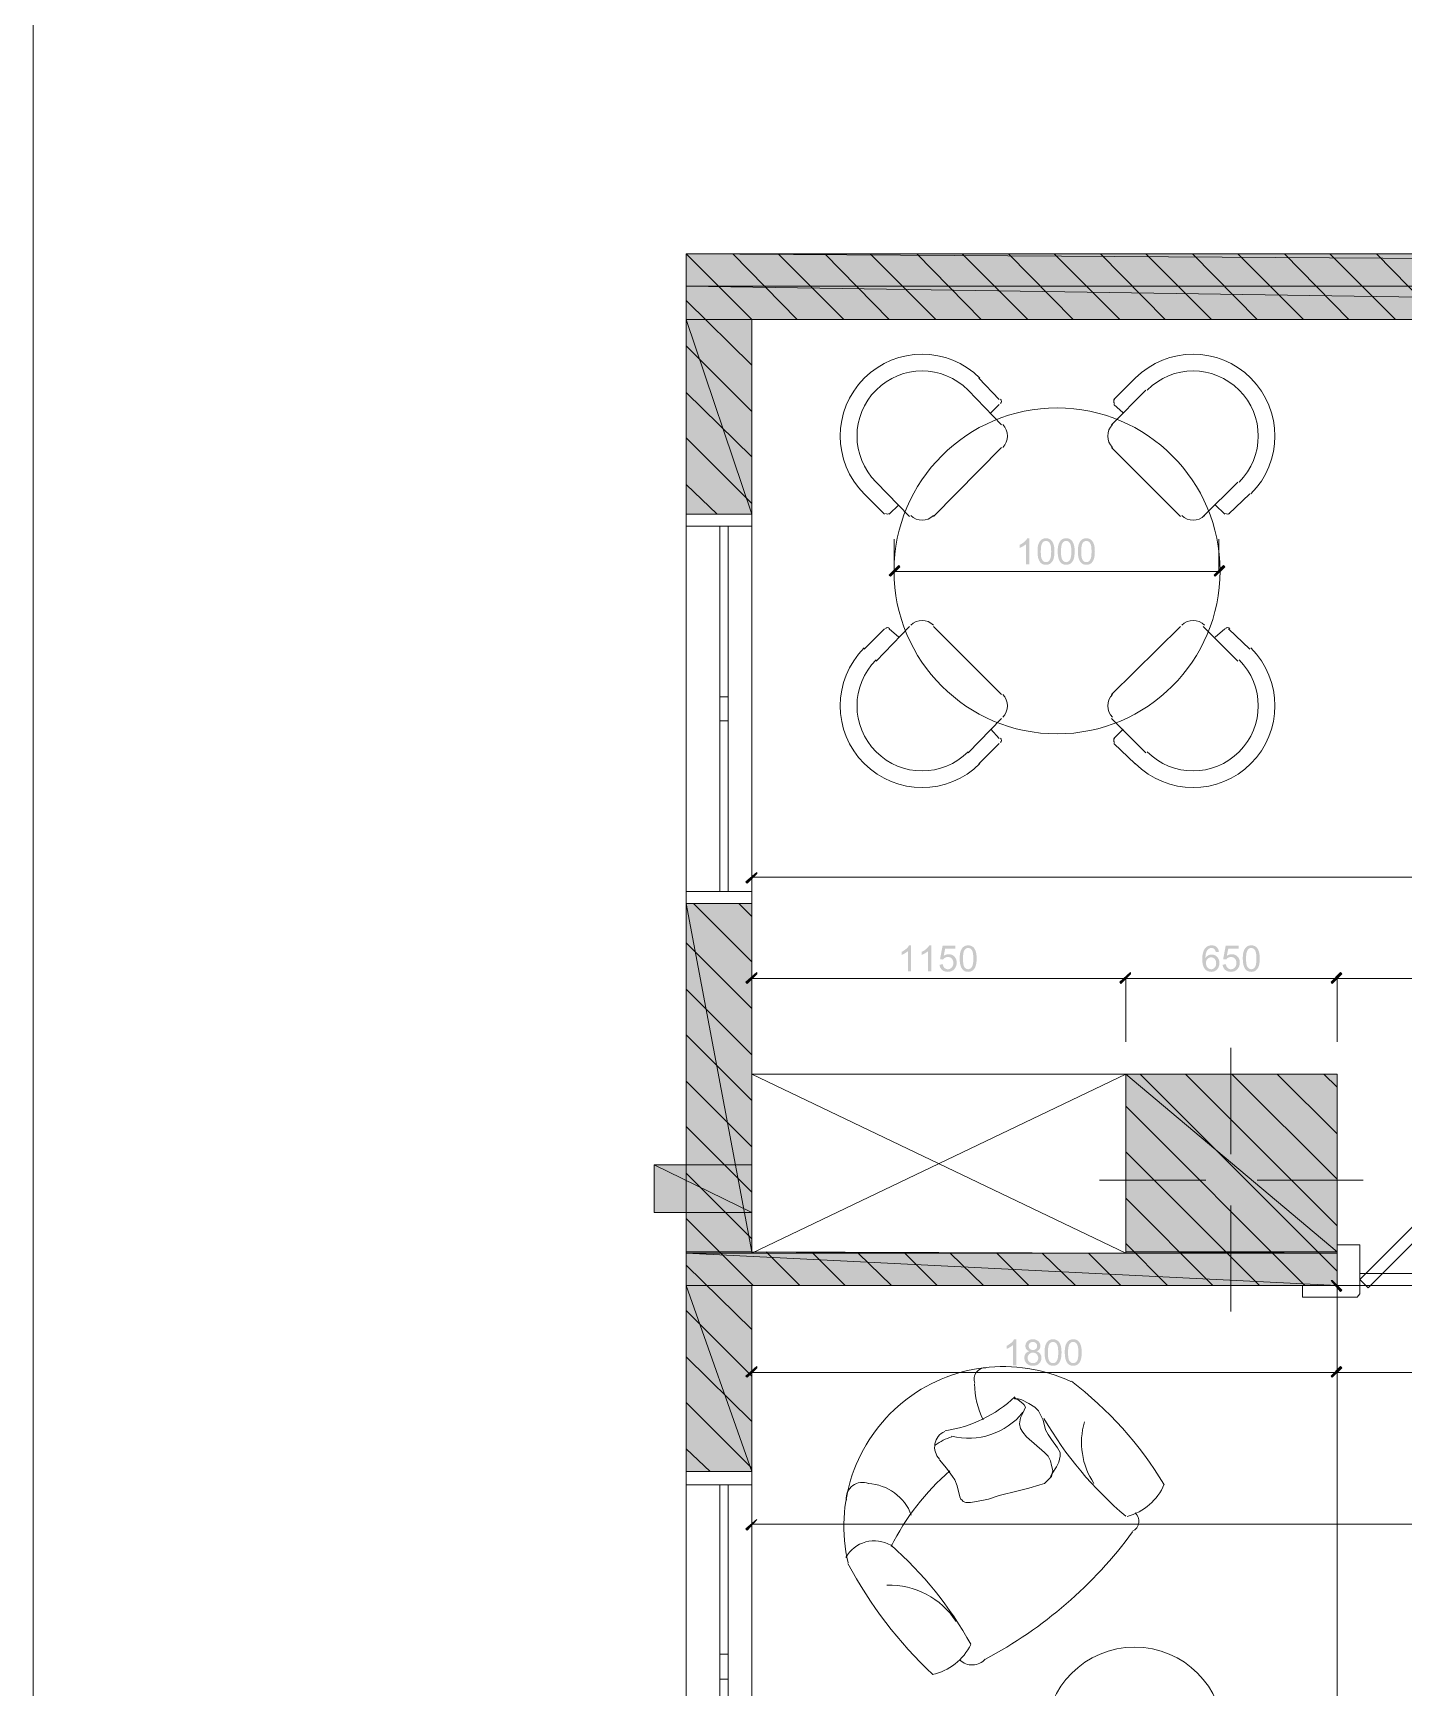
# Model space of a CAD drawing. Header units: inches. Extents: x 23 to 314, y 14 to 225.
# Drawn here: x 23.2 to 81.7, y 112.3 to 182.9 of the extents above; entities that cross this region are included whole.
import ezdxf

# ---------------------------------------------------------------- set-up
doc = ezdxf.new("R2010")
doc.units = ezdxf.units.IN
for name, color, linetype in [('BUYSER', 7, 'Continuous'), ('DIM', 7, 'Continuous'), ('KAHUYQNER', 7, 'Continuous'), ('PDF_0', 7, 'Continuous'), ('walls', 7, 'Continuous'), ('windows', 7, 'Continuous')]:
    doc.layers.add(name, color=color, linetype=linetype)

msp = doc.modelspace()

# ---------------------------------------------------------------- hatches: boundary and pattern name
at = {"layer": 'BUYSER', "true_color": 0x939598, "transparency": 33554687}
for points in [[(273.026, 172.103), (51.11, 172.103), (51.11, 173.479), (273.026, 173.479)], [(146.166, 170.676), (51.11, 170.676), (51.11, 172.103), (146.166, 172.103)], [(53.913, 162.368), (51.11, 162.368), (51.11, 170.676), (53.913, 170.676)], [(53.913, 130.87), (51.11, 130.87), (51.11, 145.753), (53.913, 145.753)], [(78.888, 130.87), (69.866, 130.87), (69.866, 138.464), (78.888, 138.464)], [(69.866, 130.819), (51.11, 130.819), (51.11, 130.87), (53.913, 130.87)], [(78.888, 129.443), (51.11, 129.443), (51.11, 130.819), (78.888, 130.819)], [(78.888, 130.819), (69.866, 130.819), (69.866, 130.87), (78.888, 130.87)], [(53.913, 121.492), (51.11, 121.492), (51.11, 129.443), (53.913, 129.443)]]:
    msp.add_hatch(color=252, dxfattribs=at).paths.add_polyline_path(points, flags=0)
at = {"layer": 'DIM', "true_color": 0x6ec1dd, "transparency": 33554687}
h = msp.add_hatch(color=133, dxfattribs=at)
edge = h.paths.add_edge_path(flags=0)
edge.add_spline(control_points=[(65.755, 160.228), (65.755, 160.228), (65.618, 160.228), (65.618, 160.228), (65.618, 160.228), (65.618, 161.096), (65.618, 161.096), (65.587, 161.065), (65.544, 161.034), (65.49, 161.003), (65.436, 160.971), (65.388, 160.948), (65.346, 160.931), (65.346, 160.931), (65.346, 161.063), (65.346, 161.063), (65.422, 161.099), (65.489, 161.142), (65.545, 161.193), (65.602, 161.244), (65.643, 161.293), (65.667, 161.342), (65.667, 161.342), (65.755, 161.342), (65.755, 161.342), (65.755, 161.342), (65.755, 160.228), (65.755, 160.228)], knot_values=[0, 0, 0, 0, 1, 1, 1, 2, 2, 2, 3, 3, 3, 4, 4, 4, 5, 5, 5, 6, 6, 6, 7, 7, 7, 8, 8, 8, 9, 9, 9, 9], degree=3, periodic=1)
h = msp.add_hatch(color=133, dxfattribs=at)
edge = h.paths.add_edge_path(flags=0)
edge.add_spline(control_points=[(66.103, 160.775), (66.103, 160.84), (66.107, 160.899), (66.113, 160.952), (66.12, 161.005), (66.13, 161.051), (66.143, 161.091), (66.171, 161.171), (66.211, 161.232), (66.264, 161.276), (66.317, 161.32), (66.384, 161.342), (66.465, 161.342), (66.524, 161.342), (66.576, 161.33), (66.621, 161.306), (66.666, 161.282), (66.703, 161.247), (66.732, 161.202), (66.762, 161.157), (66.784, 161.102), (66.801, 161.037), (66.818, 160.972), (66.827, 160.885), (66.827, 160.775), (66.827, 160.643), (66.813, 160.538), (66.787, 160.459), (66.76, 160.381), (66.72, 160.319), (66.667, 160.275), (66.613, 160.231), (66.546, 160.209), (66.465, 160.209), (66.358, 160.209), (66.274, 160.247), (66.213, 160.324), (66.14, 160.417), (66.103, 160.567), (66.103, 160.775)], knot_values=[0, 0, 0, 0, 1, 1, 1, 2, 2, 2, 3, 3, 3, 4, 4, 4, 5, 5, 5, 6, 6, 6, 7, 7, 7, 8, 8, 8, 9, 9, 9, 10, 10, 10, 11, 11, 11, 12, 12, 12, 13, 13, 13, 13], degree=3, periodic=1)
edge = h.paths.add_edge_path(flags=0)
edge.add_spline(control_points=[(66.243, 160.775), (66.243, 160.594), (66.264, 160.473), (66.307, 160.412), (66.349, 160.351), (66.402, 160.321), (66.465, 160.321), (66.527, 160.321), (66.579, 160.351), (66.622, 160.412), (66.665, 160.473), (66.687, 160.594), (66.687, 160.775), (66.687, 160.957), (66.665, 161.079), (66.623, 161.139), (66.58, 161.199), (66.527, 161.229), (66.463, 161.229), (66.401, 161.229), (66.351, 161.202), (66.314, 161.149), (66.267, 161.082), (66.243, 160.957), (66.243, 160.775)], knot_values=[0, 0, 0, 0, 1, 1, 1, 2, 2, 2, 3, 3, 3, 4, 4, 4, 5, 5, 5, 6, 6, 6, 7, 7, 7, 8, 8, 8, 8], degree=3, periodic=1)
h = msp.add_hatch(color=133, dxfattribs=at)
edge = h.paths.add_edge_path(flags=0)
edge.add_spline(control_points=[(66.965, 160.775), (66.965, 160.84), (66.968, 160.899), (66.975, 160.952), (66.981, 161.005), (66.991, 161.051), (67.005, 161.091), (67.032, 161.171), (67.073, 161.232), (67.126, 161.276), (67.179, 161.32), (67.246, 161.342), (67.327, 161.342), (67.386, 161.342), (67.438, 161.33), (67.483, 161.306), (67.528, 161.282), (67.565, 161.247), (67.594, 161.202), (67.623, 161.157), (67.646, 161.102), (67.663, 161.037), (67.68, 160.972), (67.688, 160.885), (67.688, 160.775), (67.688, 160.643), (67.675, 160.538), (67.649, 160.459), (67.622, 160.381), (67.582, 160.319), (67.528, 160.275), (67.475, 160.231), (67.407, 160.209), (67.327, 160.209), (67.22, 160.209), (67.136, 160.247), (67.075, 160.324), (67.002, 160.417), (66.965, 160.567), (66.965, 160.775)], knot_values=[0, 0, 0, 0, 1, 1, 1, 2, 2, 2, 3, 3, 3, 4, 4, 4, 5, 5, 5, 6, 6, 6, 7, 7, 7, 8, 8, 8, 9, 9, 9, 10, 10, 10, 11, 11, 11, 12, 12, 12, 13, 13, 13, 13], degree=3, periodic=1)
edge = h.paths.add_edge_path(flags=0)
edge.add_spline(control_points=[(67.105, 160.775), (67.105, 160.594), (67.126, 160.473), (67.169, 160.412), (67.211, 160.351), (67.264, 160.321), (67.327, 160.321), (67.388, 160.321), (67.441, 160.351), (67.484, 160.412), (67.527, 160.473), (67.548, 160.594), (67.548, 160.775), (67.548, 160.957), (67.527, 161.079), (67.484, 161.139), (67.442, 161.199), (67.389, 161.229), (67.325, 161.229), (67.263, 161.229), (67.213, 161.202), (67.175, 161.149), (67.128, 161.082), (67.105, 160.957), (67.105, 160.775)], knot_values=[0, 0, 0, 0, 1, 1, 1, 2, 2, 2, 3, 3, 3, 4, 4, 4, 5, 5, 5, 6, 6, 6, 7, 7, 7, 8, 8, 8, 8], degree=3, periodic=1)
h = msp.add_hatch(color=133, dxfattribs=at)
edge = h.paths.add_edge_path(flags=0)
edge.add_spline(control_points=[(67.827, 160.775), (67.827, 160.84), (67.83, 160.899), (67.836, 160.952), (67.843, 161.005), (67.853, 161.051), (67.867, 161.091), (67.894, 161.171), (67.934, 161.232), (67.987, 161.276), (68.041, 161.32), (68.108, 161.342), (68.188, 161.342), (68.247, 161.342), (68.299, 161.33), (68.345, 161.306), (68.39, 161.282), (68.427, 161.247), (68.456, 161.202), (68.485, 161.157), (68.508, 161.102), (68.525, 161.037), (68.542, 160.972), (68.55, 160.885), (68.55, 160.775), (68.55, 160.643), (68.537, 160.538), (68.51, 160.459), (68.484, 160.381), (68.444, 160.319), (68.39, 160.275), (68.336, 160.231), (68.269, 160.209), (68.188, 160.209), (68.081, 160.209), (67.997, 160.247), (67.936, 160.324), (67.863, 160.417), (67.827, 160.567), (67.827, 160.775)], knot_values=[0, 0, 0, 0, 1, 1, 1, 2, 2, 2, 3, 3, 3, 4, 4, 4, 5, 5, 5, 6, 6, 6, 7, 7, 7, 8, 8, 8, 9, 9, 9, 10, 10, 10, 11, 11, 11, 12, 12, 12, 13, 13, 13, 13], degree=3, periodic=1)
edge = h.paths.add_edge_path(flags=0)
edge.add_spline(control_points=[(67.967, 160.775), (67.967, 160.594), (67.988, 160.473), (68.03, 160.412), (68.073, 160.351), (68.125, 160.321), (68.188, 160.321), (68.25, 160.321), (68.302, 160.351), (68.345, 160.412), (68.389, 160.473), (68.41, 160.594), (68.41, 160.775), (68.41, 160.957), (68.389, 161.079), (68.346, 161.139), (68.304, 161.199), (68.25, 161.229), (68.187, 161.229), (68.125, 161.229), (68.075, 161.202), (68.037, 161.149), (67.99, 161.082), (67.967, 160.957), (67.967, 160.775)], knot_values=[0, 0, 0, 0, 1, 1, 1, 2, 2, 2, 3, 3, 3, 4, 4, 4, 5, 5, 5, 6, 6, 6, 7, 7, 7, 8, 8, 8, 8], degree=3, periodic=1)
for points in [[(59.826, 159.718), (59.775, 159.769), (60.182, 160.177), (60.233, 160.126)], [(74.046, 160.177), (74.097, 160.126), (73.689, 159.718), (73.638, 159.769)], [(53.709, 146.619), (53.658, 146.67), (54.117, 147.078), (54.117, 147.027)], [(53.709, 142.338), (53.658, 142.389), (54.117, 142.796), (54.117, 142.745)], [(70.07, 142.796), (70.07, 142.745), (69.662, 142.338), (69.612, 142.389)], [(69.662, 142.338), (69.612, 142.389), (70.07, 142.796), (70.07, 142.745)], [(79.041, 142.796), (79.092, 142.745), (78.684, 142.338), (78.633, 142.389)], [(78.684, 142.338), (78.633, 142.389), (79.041, 142.796), (79.092, 142.745)], [(78.633, 129.647), (78.684, 129.647), (79.092, 129.239), (79.041, 129.188)], [(53.709, 125.518), (53.658, 125.569), (54.117, 125.977), (54.117, 125.926)], [(79.041, 125.977), (79.092, 125.926), (78.684, 125.518), (78.633, 125.569)], [(78.684, 125.518), (78.633, 125.569), (79.041, 125.977), (79.092, 125.926)], [(54.117, 119.453), (53.709, 118.994), (53.658, 119.045)]]:
    msp.add_hatch(color=133, dxfattribs=at).paths.add_polyline_path(points, flags=0)
h = msp.add_hatch(color=133, dxfattribs=at)
edge = h.paths.add_edge_path(flags=0)
edge.add_spline(control_points=[(60.709, 142.847), (60.709, 142.847), (60.573, 142.847), (60.573, 142.847), (60.573, 142.847), (60.573, 143.715), (60.573, 143.715), (60.541, 143.685), (60.498, 143.654), (60.444, 143.623), (60.391, 143.591), (60.343, 143.567), (60.3, 143.551), (60.3, 143.551), (60.3, 143.683), (60.3, 143.683), (60.376, 143.719), (60.443, 143.762), (60.5, 143.813), (60.556, 143.863), (60.597, 143.913), (60.621, 143.961), (60.621, 143.961), (60.709, 143.961), (60.709, 143.961), (60.709, 143.961), (60.709, 142.847), (60.709, 142.847)], knot_values=[0, 0, 0, 0, 1, 1, 1, 2, 2, 2, 3, 3, 3, 4, 4, 4, 5, 5, 5, 6, 6, 6, 7, 7, 7, 8, 8, 8, 9, 9, 9, 9], degree=3, periodic=1)
h = msp.add_hatch(color=133, dxfattribs=at)
edge = h.paths.add_edge_path(flags=0)
edge.add_spline(control_points=[(61.57, 142.847), (61.57, 142.847), (61.434, 142.847), (61.434, 142.847), (61.434, 142.847), (61.434, 143.715), (61.434, 143.715), (61.402, 143.685), (61.36, 143.654), (61.306, 143.623), (61.252, 143.591), (61.204, 143.567), (61.162, 143.551), (61.162, 143.551), (61.162, 143.683), (61.162, 143.683), (61.238, 143.719), (61.304, 143.762), (61.361, 143.813), (61.418, 143.863), (61.458, 143.913), (61.483, 143.961), (61.483, 143.961), (61.57, 143.961), (61.57, 143.961), (61.57, 143.961), (61.57, 142.847), (61.57, 142.847)], knot_values=[0, 0, 0, 0, 1, 1, 1, 2, 2, 2, 3, 3, 3, 4, 4, 4, 5, 5, 5, 6, 6, 6, 7, 7, 7, 8, 8, 8, 9, 9, 9, 9], degree=3, periodic=1)
h = msp.add_hatch(color=133, dxfattribs=at)
edge = h.paths.add_edge_path(flags=0)
edge.add_spline(control_points=[(61.919, 143.138), (61.919, 143.138), (62.062, 143.15), (62.062, 143.15), (62.073, 143.081), (62.097, 143.028), (62.136, 142.993), (62.174, 142.958), (62.221, 142.941), (62.276, 142.941), (62.341, 142.941), (62.396, 142.965), (62.442, 143.015), (62.487, 143.064), (62.51, 143.13), (62.51, 143.211), (62.51, 143.289), (62.488, 143.35), (62.445, 143.395), (62.401, 143.44), (62.344, 143.463), (62.273, 143.463), (62.229, 143.463), (62.19, 143.453), (62.156, 143.433), (62.121, 143.413), (62.093, 143.387), (62.071, 143.355), (62.071, 143.355), (61.943, 143.372), (61.943, 143.372), (61.943, 143.372), (62.051, 143.942), (62.051, 143.942), (62.051, 143.942), (62.602, 143.942), (62.602, 143.942), (62.602, 143.942), (62.602, 143.812), (62.602, 143.812), (62.602, 143.812), (62.159, 143.812), (62.159, 143.812), (62.159, 143.812), (62.099, 143.513), (62.099, 143.513), (62.167, 143.56), (62.236, 143.583), (62.309, 143.583), (62.406, 143.583), (62.488, 143.55), (62.555, 143.483), (62.621, 143.416), (62.655, 143.329), (62.655, 143.224), (62.655, 143.124), (62.625, 143.037), (62.567, 142.963), (62.495, 142.873), (62.398, 142.829), (62.276, 142.829), (62.175, 142.829), (62.092, 142.857), (62.028, 142.913), (61.965, 142.969), (61.928, 143.044), (61.919, 143.138)], knot_values=[0, 0, 0, 0, 1, 1, 1, 2, 2, 2, 3, 3, 3, 4, 4, 4, 5, 5, 5, 6, 6, 6, 7, 7, 7, 8, 8, 8, 9, 9, 9, 10, 10, 10, 11, 11, 11, 12, 12, 12, 13, 13, 13, 14, 14, 14, 15, 15, 15, 16, 16, 16, 17, 17, 17, 18, 18, 18, 19, 19, 19, 20, 20, 20, 21, 21, 21, 22, 22, 22, 22], degree=3, periodic=1)
h = msp.add_hatch(color=133, dxfattribs=at)
edge = h.paths.add_edge_path(flags=0)
edge.add_spline(control_points=[(62.781, 143.395), (62.781, 143.46), (62.784, 143.519), (62.791, 143.572), (62.797, 143.625), (62.807, 143.671), (62.821, 143.711), (62.848, 143.791), (62.888, 143.852), (62.942, 143.896), (62.995, 143.94), (63.062, 143.961), (63.142, 143.961), (63.202, 143.961), (63.254, 143.949), (63.299, 143.925), (63.344, 143.901), (63.381, 143.867), (63.41, 143.822), (63.439, 143.777), (63.462, 143.722), (63.479, 143.657), (63.496, 143.592), (63.504, 143.505), (63.504, 143.395), (63.504, 143.263), (63.491, 143.158), (63.464, 143.079), (63.438, 143), (63.398, 142.939), (63.344, 142.895), (63.29, 142.851), (63.223, 142.829), (63.142, 142.829), (63.036, 142.829), (62.952, 142.867), (62.89, 142.944), (62.817, 143.036), (62.781, 143.187), (62.781, 143.395)], knot_values=[0, 0, 0, 0, 1, 1, 1, 2, 2, 2, 3, 3, 3, 4, 4, 4, 5, 5, 5, 6, 6, 6, 7, 7, 7, 8, 8, 8, 9, 9, 9, 10, 10, 10, 11, 11, 11, 12, 12, 12, 13, 13, 13, 13], degree=3, periodic=1)
edge = h.paths.add_edge_path(flags=0)
edge.add_spline(control_points=[(62.921, 143.395), (62.921, 143.213), (62.942, 143.092), (62.984, 143.032), (63.027, 142.971), (63.079, 142.941), (63.142, 142.941), (63.204, 142.941), (63.256, 142.971), (63.3, 143.032), (63.343, 143.092), (63.364, 143.213), (63.364, 143.395), (63.364, 143.577), (63.343, 143.699), (63.3, 143.759), (63.258, 143.819), (63.205, 143.849), (63.141, 143.849), (63.079, 143.849), (63.029, 143.822), (62.991, 143.769), (62.944, 143.702), (62.921, 143.577), (62.921, 143.395)], knot_values=[0, 0, 0, 0, 1, 1, 1, 2, 2, 2, 3, 3, 3, 4, 4, 4, 5, 5, 5, 6, 6, 6, 7, 7, 7, 8, 8, 8, 8], degree=3, periodic=1)
h = msp.add_hatch(color=133, dxfattribs=at)
edge = h.paths.add_edge_path(flags=0)
edge.add_spline(control_points=[(73.848, 143.685), (73.848, 143.685), (73.713, 143.675), (73.713, 143.675), (73.701, 143.728), (73.684, 143.767), (73.662, 143.791), (73.625, 143.83), (73.58, 143.849), (73.525, 143.849), (73.482, 143.849), (73.444, 143.837), (73.411, 143.813), (73.369, 143.782), (73.335, 143.737), (73.31, 143.676), (73.298, 143.647), (73.288, 143.61), (73.281, 143.566), (73.274, 143.521), (73.271, 143.472), (73.271, 143.42), (73.304, 143.469), (73.344, 143.507), (73.391, 143.531), (73.438, 143.555), (73.488, 143.567), (73.54, 143.567), (73.631, 143.567), (73.709, 143.534), (73.772, 143.466), (73.836, 143.399), (73.868, 143.313), (73.868, 143.208), (73.868, 143.139), (73.853, 143.074), (73.824, 143.014), (73.794, 142.955), (73.752, 142.909), (73.7, 142.877), (73.647, 142.845), (73.587, 142.829), (73.521, 142.829), (73.408, 142.829), (73.315, 142.87), (73.243, 142.954), (73.172, 143.037), (73.136, 143.175), (73.136, 143.367), (73.136, 143.581), (73.175, 143.737), (73.254, 143.834), (73.324, 143.919), (73.417, 143.961), (73.534, 143.961), (73.621, 143.961), (73.692, 143.937), (73.748, 143.888), (73.804, 143.84), (73.837, 143.772), (73.848, 143.685)], knot_values=[0, 0, 0, 0, 1, 1, 1, 2, 2, 2, 3, 3, 3, 4, 4, 4, 5, 5, 5, 6, 6, 6, 7, 7, 7, 8, 8, 8, 9, 9, 9, 10, 10, 10, 11, 11, 11, 12, 12, 12, 13, 13, 13, 14, 14, 14, 15, 15, 15, 16, 16, 16, 17, 17, 17, 18, 18, 18, 19, 19, 19, 20, 20, 20, 20], degree=3, periodic=1)
edge = h.paths.add_edge_path(flags=0)
edge.add_spline(control_points=[(73.292, 143.207), (73.292, 143.16), (73.302, 143.116), (73.322, 143.073), (73.341, 143.031), (73.369, 142.998), (73.405, 142.975), (73.441, 142.952), (73.479, 142.941), (73.519, 142.941), (73.576, 142.941), (73.625, 142.964), (73.667, 143.011), (73.708, 143.057), (73.729, 143.12), (73.729, 143.199), (73.729, 143.275), (73.708, 143.335), (73.667, 143.38), (73.626, 143.424), (73.575, 143.447), (73.513, 143.447), (73.452, 143.447), (73.399, 143.425), (73.357, 143.38), (73.314, 143.336), (73.292, 143.278), (73.292, 143.207)], knot_values=[0, 0, 0, 0, 1, 1, 1, 2, 2, 2, 3, 3, 3, 4, 4, 4, 5, 5, 5, 6, 6, 6, 7, 7, 7, 8, 8, 8, 9, 9, 9, 9], degree=3, periodic=1)
h = msp.add_hatch(color=133, dxfattribs=at)
edge = h.paths.add_edge_path(flags=0)
edge.add_spline(control_points=[(74.003, 143.138), (74.003, 143.138), (74.146, 143.15), (74.146, 143.15), (74.157, 143.081), (74.182, 143.028), (74.22, 142.993), (74.259, 142.958), (74.305, 142.941), (74.36, 142.941), (74.425, 142.941), (74.48, 142.965), (74.526, 143.015), (74.572, 143.064), (74.594, 143.13), (74.594, 143.211), (74.594, 143.289), (74.573, 143.35), (74.529, 143.395), (74.485, 143.44), (74.428, 143.463), (74.358, 143.463), (74.314, 143.463), (74.274, 143.453), (74.24, 143.433), (74.205, 143.413), (74.177, 143.387), (74.155, 143.355), (74.155, 143.355), (74.028, 143.372), (74.028, 143.372), (74.028, 143.372), (74.135, 143.942), (74.135, 143.942), (74.135, 143.942), (74.687, 143.942), (74.687, 143.942), (74.687, 143.942), (74.687, 143.812), (74.687, 143.812), (74.687, 143.812), (74.244, 143.812), (74.244, 143.812), (74.244, 143.812), (74.184, 143.513), (74.184, 143.513), (74.251, 143.56), (74.321, 143.583), (74.394, 143.583), (74.49, 143.583), (74.572, 143.55), (74.639, 143.483), (74.706, 143.416), (74.739, 143.329), (74.739, 143.224), (74.739, 143.124), (74.71, 143.037), (74.651, 142.963), (74.579, 142.873), (74.482, 142.829), (74.36, 142.829), (74.259, 142.829), (74.177, 142.857), (74.113, 142.913), (74.049, 142.969), (74.012, 143.044), (74.003, 143.138)], knot_values=[0, 0, 0, 0, 1, 1, 1, 2, 2, 2, 3, 3, 3, 4, 4, 4, 5, 5, 5, 6, 6, 6, 7, 7, 7, 8, 8, 8, 9, 9, 9, 10, 10, 10, 11, 11, 11, 12, 12, 12, 13, 13, 13, 14, 14, 14, 15, 15, 15, 16, 16, 16, 17, 17, 17, 18, 18, 18, 19, 19, 19, 20, 20, 20, 21, 21, 21, 22, 22, 22, 22], degree=3, periodic=1)
h = msp.add_hatch(color=133, dxfattribs=at)
edge = h.paths.add_edge_path(flags=0)
edge.add_spline(control_points=[(74.865, 143.395), (74.865, 143.46), (74.868, 143.519), (74.875, 143.572), (74.881, 143.625), (74.892, 143.671), (74.905, 143.711), (74.932, 143.791), (74.973, 143.852), (75.026, 143.896), (75.079, 143.94), (75.146, 143.961), (75.227, 143.961), (75.286, 143.961), (75.338, 143.949), (75.383, 143.925), (75.428, 143.901), (75.465, 143.867), (75.494, 143.822), (75.523, 143.777), (75.546, 143.722), (75.563, 143.657), (75.58, 143.592), (75.588, 143.505), (75.588, 143.395), (75.588, 143.263), (75.575, 143.158), (75.549, 143.079), (75.522, 143), (75.482, 142.939), (75.428, 142.895), (75.375, 142.851), (75.307, 142.829), (75.227, 142.829), (75.12, 142.829), (75.036, 142.867), (74.975, 142.944), (74.902, 143.036), (74.865, 143.187), (74.865, 143.395)], knot_values=[0, 0, 0, 0, 1, 1, 1, 2, 2, 2, 3, 3, 3, 4, 4, 4, 5, 5, 5, 6, 6, 6, 7, 7, 7, 8, 8, 8, 9, 9, 9, 10, 10, 10, 11, 11, 11, 12, 12, 12, 13, 13, 13, 13], degree=3, periodic=1)
edge = h.paths.add_edge_path(flags=0)
edge.add_spline(control_points=[(75.005, 143.395), (75.005, 143.213), (75.026, 143.092), (75.069, 143.032), (75.111, 142.971), (75.164, 142.941), (75.227, 142.941), (75.288, 142.941), (75.341, 142.971), (75.384, 143.032), (75.427, 143.092), (75.448, 143.213), (75.448, 143.395), (75.448, 143.577), (75.427, 143.699), (75.385, 143.759), (75.342, 143.819), (75.289, 143.849), (75.225, 143.849), (75.163, 143.849), (75.113, 143.822), (75.075, 143.769), (75.029, 143.702), (75.005, 143.577), (75.005, 143.395)], knot_values=[0, 0, 0, 0, 1, 1, 1, 2, 2, 2, 3, 3, 3, 4, 4, 4, 5, 5, 5, 6, 6, 6, 7, 7, 7, 8, 8, 8, 8], degree=3, periodic=1)
h = msp.add_hatch(color=133, dxfattribs=at)
edge = h.paths.add_edge_path(flags=0)
edge.add_spline(control_points=[(65.194, 126.028), (65.194, 126.028), (65.058, 126.028), (65.058, 126.028), (65.058, 126.028), (65.058, 126.896), (65.058, 126.896), (65.026, 126.866), (64.983, 126.835), (64.93, 126.803), (64.876, 126.772), (64.828, 126.748), (64.785, 126.732), (64.785, 126.732), (64.785, 126.863), (64.785, 126.863), (64.862, 126.899), (64.928, 126.942), (64.985, 126.993), (65.042, 127.044), (65.082, 127.093), (65.106, 127.142), (65.106, 127.142), (65.194, 127.142), (65.194, 127.142), (65.194, 127.142), (65.194, 126.028), (65.194, 126.028)], knot_values=[0, 0, 0, 0, 1, 1, 1, 2, 2, 2, 3, 3, 3, 4, 4, 4, 5, 5, 5, 6, 6, 6, 7, 7, 7, 8, 8, 8, 9, 9, 9, 9], degree=3, periodic=1)
h = msp.add_hatch(color=133, dxfattribs=at)
edge = h.paths.add_edge_path(flags=0)
edge.add_spline(control_points=[(65.752, 126.629), (65.697, 126.65), (65.655, 126.679), (65.627, 126.717), (65.6, 126.756), (65.586, 126.802), (65.586, 126.856), (65.586, 126.935), (65.615, 127.003), (65.673, 127.059), (65.731, 127.114), (65.808, 127.142), (65.904, 127.142), (66.002, 127.142), (66.08, 127.114), (66.139, 127.057), (66.197, 127.001), (66.227, 126.933), (66.227, 126.852), (66.227, 126.801), (66.213, 126.756), (66.187, 126.718), (66.16, 126.68), (66.119, 126.651), (66.063, 126.629), (66.131, 126.608), (66.183, 126.572), (66.219, 126.522), (66.254, 126.473), (66.272, 126.414), (66.272, 126.345), (66.272, 126.251), (66.239, 126.171), (66.171, 126.106), (66.104, 126.041), (66.016, 126.009), (65.907, 126.009), (65.798, 126.009), (65.709, 126.041), (65.642, 126.107), (65.575, 126.172), (65.541, 126.252), (65.541, 126.349), (65.541, 126.42), (65.559, 126.48), (65.596, 126.529), (65.632, 126.578), (65.684, 126.611), (65.752, 126.629)], knot_values=[0, 0, 0, 0, 1, 1, 1, 2, 2, 2, 3, 3, 3, 4, 4, 4, 5, 5, 5, 6, 6, 6, 7, 7, 7, 8, 8, 8, 9, 9, 9, 10, 10, 10, 11, 11, 11, 12, 12, 12, 13, 13, 13, 14, 14, 14, 15, 15, 15, 16, 16, 16, 16], degree=3, periodic=1)
edge = h.paths.add_edge_path(flags=0)
edge.add_spline(control_points=[(65.681, 126.348), (65.681, 126.31), (65.69, 126.273), (65.708, 126.236), (65.727, 126.199), (65.754, 126.171), (65.79, 126.151), (65.827, 126.131), (65.866, 126.121), (65.908, 126.121), (65.974, 126.121), (66.028, 126.142), (66.07, 126.184), (66.112, 126.226), (66.133, 126.279), (66.133, 126.343), (66.133, 126.408), (66.111, 126.462), (66.067, 126.505), (66.023, 126.549), (65.969, 126.57), (65.904, 126.57), (65.841, 126.57), (65.788, 126.549), (65.745, 126.506), (65.702, 126.464), (65.681, 126.411), (65.681, 126.348)], knot_values=[0, 0, 0, 0, 1, 1, 1, 2, 2, 2, 3, 3, 3, 4, 4, 4, 5, 5, 5, 6, 6, 6, 7, 7, 7, 8, 8, 8, 9, 9, 9, 9], degree=3, periodic=1)
edge = h.paths.add_edge_path(flags=0)
edge.add_spline(control_points=[(65.725, 126.86), (65.725, 126.808), (65.742, 126.766), (65.775, 126.732), (65.809, 126.698), (65.853, 126.682), (65.907, 126.682), (65.96, 126.682), (66.003, 126.698), (66.036, 126.732), (66.07, 126.765), (66.087, 126.805), (66.087, 126.853), (66.087, 126.902), (66.069, 126.944), (66.035, 126.978), (66, 127.013), (65.957, 127.03), (65.906, 127.03), (65.854, 127.03), (65.811, 127.013), (65.777, 126.98), (65.742, 126.947), (65.725, 126.907), (65.725, 126.86)], knot_values=[0, 0, 0, 0, 1, 1, 1, 2, 2, 2, 3, 3, 3, 4, 4, 4, 5, 5, 5, 6, 6, 6, 7, 7, 7, 8, 8, 8, 8], degree=3, periodic=1)
h = msp.add_hatch(color=133, dxfattribs=at)
edge = h.paths.add_edge_path(flags=0)
edge.add_spline(control_points=[(66.404, 126.575), (66.404, 126.64), (66.408, 126.699), (66.414, 126.752), (66.421, 126.805), (66.431, 126.851), (66.444, 126.891), (66.472, 126.971), (66.512, 127.033), (66.565, 127.076), (66.618, 127.12), (66.685, 127.142), (66.766, 127.142), (66.825, 127.142), (66.877, 127.13), (66.922, 127.106), (66.967, 127.082), (67.005, 127.047), (67.034, 127.003), (67.063, 126.958), (67.085, 126.903), (67.102, 126.838), (67.119, 126.772), (67.128, 126.685), (67.128, 126.575), (67.128, 126.443), (67.114, 126.338), (67.088, 126.259), (67.062, 126.181), (67.021, 126.119), (66.968, 126.075), (66.914, 126.031), (66.847, 126.009), (66.766, 126.009), (66.659, 126.009), (66.575, 126.047), (66.514, 126.124), (66.441, 126.217), (66.404, 126.367), (66.404, 126.575)], knot_values=[0, 0, 0, 0, 1, 1, 1, 2, 2, 2, 3, 3, 3, 4, 4, 4, 5, 5, 5, 6, 6, 6, 7, 7, 7, 8, 8, 8, 9, 9, 9, 10, 10, 10, 11, 11, 11, 12, 12, 12, 13, 13, 13, 13], degree=3, periodic=1)
edge = h.paths.add_edge_path(flags=0)
edge.add_spline(control_points=[(66.544, 126.575), (66.544, 126.394), (66.565, 126.273), (66.608, 126.212), (66.65, 126.151), (66.703, 126.121), (66.766, 126.121), (66.828, 126.121), (66.88, 126.151), (66.923, 126.212), (66.966, 126.273), (66.988, 126.394), (66.988, 126.575), (66.988, 126.758), (66.966, 126.879), (66.924, 126.939), (66.881, 126.999), (66.828, 127.029), (66.765, 127.029), (66.702, 127.029), (66.653, 127.003), (66.615, 126.95), (66.568, 126.882), (66.544, 126.757), (66.544, 126.575)], knot_values=[0, 0, 0, 0, 1, 1, 1, 2, 2, 2, 3, 3, 3, 4, 4, 4, 5, 5, 5, 6, 6, 6, 7, 7, 7, 8, 8, 8, 8], degree=3, periodic=1)
h = msp.add_hatch(color=133, dxfattribs=at)
edge = h.paths.add_edge_path(flags=0)
edge.add_spline(control_points=[(67.266, 126.575), (67.266, 126.64), (67.269, 126.699), (67.276, 126.752), (67.282, 126.805), (67.292, 126.851), (67.306, 126.891), (67.333, 126.971), (67.374, 127.033), (67.427, 127.076), (67.48, 127.12), (67.547, 127.142), (67.628, 127.142), (67.687, 127.142), (67.739, 127.13), (67.784, 127.106), (67.829, 127.082), (67.866, 127.047), (67.895, 127.003), (67.924, 126.958), (67.947, 126.903), (67.964, 126.838), (67.981, 126.772), (67.989, 126.685), (67.989, 126.575), (67.989, 126.443), (67.976, 126.338), (67.95, 126.259), (67.923, 126.181), (67.883, 126.119), (67.829, 126.075), (67.776, 126.031), (67.708, 126.009), (67.628, 126.009), (67.521, 126.009), (67.437, 126.047), (67.376, 126.124), (67.303, 126.217), (67.266, 126.367), (67.266, 126.575)], knot_values=[0, 0, 0, 0, 1, 1, 1, 2, 2, 2, 3, 3, 3, 4, 4, 4, 5, 5, 5, 6, 6, 6, 7, 7, 7, 8, 8, 8, 9, 9, 9, 10, 10, 10, 11, 11, 11, 12, 12, 12, 13, 13, 13, 13], degree=3, periodic=1)
edge = h.paths.add_edge_path(flags=0)
edge.add_spline(control_points=[(67.406, 126.575), (67.406, 126.394), (67.427, 126.273), (67.47, 126.212), (67.512, 126.151), (67.565, 126.121), (67.628, 126.121), (67.689, 126.121), (67.742, 126.151), (67.785, 126.212), (67.828, 126.273), (67.849, 126.394), (67.849, 126.575), (67.849, 126.758), (67.828, 126.879), (67.785, 126.939), (67.743, 126.999), (67.69, 127.029), (67.626, 127.029), (67.564, 127.029), (67.514, 127.003), (67.476, 126.95), (67.429, 126.882), (67.406, 126.757), (67.406, 126.575)], knot_values=[0, 0, 0, 0, 1, 1, 1, 2, 2, 2, 3, 3, 3, 4, 4, 4, 5, 5, 5, 6, 6, 6, 7, 7, 7, 8, 8, 8, 8], degree=3, periodic=1)
at = {"layer": 'walls', "true_color": 0x939598, "transparency": 33554687}
msp.add_hatch(color=252, dxfattribs=at).paths.add_polyline_path([(53.913, 132.552), (49.734, 132.552), (49.734, 134.591), (53.913, 134.591)], flags=0)

# ---------------------------------------------------------------- linework, layer by layer
at = {"layer": 'BUYSER', "color": 252, "linetype": 'Continuous', "lineweight": 5, "true_color": 0x939598}
for points in [[(273.026, 172.103), (273.026, 173.479), (51.11, 173.479)], [(273.026, 172.103), (51.11, 172.103), (51.11, 173.479)], [(51.11, 173.479), (273.026, 172.103)], [(146.166, 170.676), (146.166, 172.103), (51.11, 172.103)], [(146.166, 170.676), (51.11, 170.676), (51.11, 172.103)], [(51.11, 172.103), (146.166, 170.676)], [(53.913, 162.368), (53.913, 170.676), (51.11, 170.676)], [(53.913, 162.368), (51.11, 162.368), (51.11, 170.676)], [(51.11, 170.676), (53.913, 162.368)], [(53.913, 130.87), (53.913, 145.753), (51.11, 145.753)], [(53.913, 130.87), (51.11, 130.87), (51.11, 145.753)], [(51.11, 145.753), (53.913, 130.87)], [(78.888, 130.87), (78.888, 138.464), (69.866, 138.464)], [(78.888, 130.87), (69.866, 130.87), (69.866, 138.464)], [(69.866, 138.464), (78.888, 130.87)], [(69.866, 130.819), (53.913, 130.87), (51.11, 130.87)], [(69.866, 130.819), (51.11, 130.819), (51.11, 130.87)], [(51.11, 130.87), (69.866, 130.819)], [(78.888, 129.443), (78.888, 130.819), (51.11, 130.819)], [(78.888, 129.443), (51.11, 129.443), (51.11, 130.819)], [(51.11, 130.819), (78.888, 129.443)], [(78.888, 130.819), (78.888, 130.87), (69.866, 130.87)], [(78.888, 130.819), (69.866, 130.819), (69.866, 130.87)], [(69.866, 130.87), (78.888, 130.819)], [(53.913, 121.492), (53.913, 129.443), (51.11, 129.443)], [(53.913, 121.492), (51.11, 121.492), (51.11, 129.443)], [(51.11, 129.443), (53.913, 121.492)]]:
    msp.add_lwpolyline(points, dxfattribs=at)
at = {"layer": 'BUYSER', "color": 251, "linetype": 'Continuous', "lineweight": 5, "true_color": 0x636466}
for points in [[(53.913, 170.676), (51.11, 173.479)], [(55.85, 170.676), (53.098, 173.479)], [(57.838, 170.676), (55.035, 173.479)], [(59.775, 170.676), (57.022, 173.479)], [(61.762, 170.676), (58.959, 173.479)], [(63.699, 170.676), (60.947, 173.479)], [(65.687, 170.676), (62.884, 173.479)], [(67.624, 170.676), (64.871, 173.479)], [(69.612, 170.676), (66.808, 173.479)], [(71.548, 170.676), (68.796, 173.479)], [(73.536, 170.676), (70.733, 173.479)], [(75.473, 170.676), (72.721, 173.479)], [(77.461, 170.676), (74.657, 173.479)], [(79.397, 170.676), (76.645, 173.479)], [(81.385, 170.676), (78.582, 173.479)], [(83.322, 170.676), (80.57, 173.479)], [(53.913, 168.739), (51.11, 171.492)], [(53.913, 166.752), (51.11, 169.555)], [(53.913, 164.815), (51.11, 167.567)], [(53.913, 162.827), (51.11, 165.63)], [(52.435, 162.368), (51.11, 163.643)], [(53.913, 143.255), (51.416, 145.753)], [(53.913, 145.192), (53.353, 145.753)], [(53.913, 141.267), (51.11, 144.071)], [(53.913, 139.28), (51.11, 142.083)], [(53.913, 137.343), (51.11, 140.146)], [(53.913, 135.355), (51.11, 138.158)], [(78.888, 130.054), (70.478, 138.464)], [(78.888, 131.991), (72.415, 138.464)], [(78.888, 133.979), (74.403, 138.464)], [(78.888, 135.916), (76.339, 138.464)], [(78.888, 137.903), (78.327, 138.464)], [(77.512, 129.443), (69.866, 137.088)], [(53.913, 133.418), (51.11, 136.222)], [(75.575, 129.443), (69.866, 135.151)], [(53.913, 131.431), (51.11, 134.234)], [(73.587, 129.443), (69.866, 133.163)], [(53.964, 129.443), (51.11, 132.297)], [(55.952, 129.443), (54.525, 130.87)], [(57.889, 129.443), (56.513, 130.819)], [(59.877, 129.443), (58.449, 130.819)], [(61.813, 129.443), (60.437, 130.819)], [(63.801, 129.443), (62.374, 130.819)], [(65.738, 129.443), (64.362, 130.819)], [(67.726, 129.443), (66.299, 130.819)], [(69.662, 129.443), (68.286, 130.819)], [(71.65, 129.443), (69.866, 131.227)], [(53.913, 127.557), (51.11, 130.309)], [(53.913, 125.569), (51.11, 128.372)], [(53.913, 123.632), (51.11, 126.385)], [(53.913, 121.645), (51.11, 124.448)], [(52.129, 121.492), (51.11, 122.46)]]:
    msp.add_lwpolyline(points, dxfattribs=at)
at = {"layer": 'DIM', "color": 133, "linetype": 'Continuous', "lineweight": 5, "true_color": 0x6ec1dd}
for points in [[(59.978, 161.298), (59.978, 159.922)], [(73.842, 161.298), (73.842, 159.922), (59.978, 159.922)], [(59.826, 159.718), (59.775, 159.769), (60.182, 160.177)], [(59.826, 159.718), (60.233, 160.126), (60.182, 160.177)], [(60.182, 160.177), (59.826, 159.718)], [(74.046, 160.177), (73.638, 159.769), (73.689, 159.718)], [(74.046, 160.177), (74.097, 160.126), (73.689, 159.718)], [(73.689, 159.718), (74.046, 160.177)], [(53.709, 146.619), (53.658, 146.67), (54.117, 147.078)], [(53.709, 146.619), (54.117, 147.027), (54.117, 147.078)], [(54.117, 147.078), (53.709, 146.619)], [(53.913, 132.195), (53.913, 146.874), (144.739, 146.874)], [(53.709, 142.338), (53.658, 142.389), (54.117, 142.796)], [(53.709, 142.338), (54.117, 142.745), (54.117, 142.796)], [(54.117, 142.796), (53.709, 142.338)], [(70.07, 142.796), (69.612, 142.389), (69.662, 142.338)], [(69.662, 142.338), (69.612, 142.389), (70.07, 142.796)], [(70.07, 142.796), (70.07, 142.745), (69.662, 142.338)], [(69.662, 142.338), (70.07, 142.796)], [(69.662, 142.338), (70.07, 142.745), (70.07, 142.796)], [(70.07, 142.796), (69.662, 142.338)], [(79.041, 142.796), (78.633, 142.389), (78.684, 142.338)], [(78.684, 142.338), (78.633, 142.389), (79.041, 142.796)], [(79.041, 142.796), (79.092, 142.745), (78.684, 142.338)], [(78.684, 142.338), (79.041, 142.796)], [(78.684, 142.338), (79.092, 142.745), (79.041, 142.796)], [(79.041, 142.796), (78.684, 142.338)], [(53.913, 139.84), (53.913, 142.542)], [(69.866, 139.84), (69.866, 142.542), (53.913, 142.542)], [(69.866, 139.84), (69.866, 142.542)], [(78.888, 139.84), (78.888, 142.542), (69.866, 142.542)], [(78.888, 139.84), (78.888, 142.542)], [(105.901, 140.554), (105.901, 142.542), (78.888, 142.542)], [(55.289, 129.443), (78.888, 129.443)], [(55.289, 87.496), (78.888, 87.496), (78.888, 129.443)], [(78.633, 129.647), (79.041, 129.188), (79.092, 129.239)], [(78.633, 129.647), (78.684, 129.647), (79.092, 129.239)], [(79.092, 129.239), (78.633, 129.647)], [(105.238, 129.443), (105.238, 125.722), (78.888, 125.722)], [(53.913, 128.067), (53.913, 125.722)], [(78.888, 128.067), (78.888, 125.722), (53.913, 125.722)], [(78.888, 128.067), (78.888, 125.722)], [(53.709, 125.518), (53.658, 125.569), (54.117, 125.977)], [(53.709, 125.518), (54.117, 125.926), (54.117, 125.977)], [(54.117, 125.977), (53.709, 125.518)], [(79.041, 125.977), (78.633, 125.569), (78.684, 125.518)], [(78.684, 125.518), (78.633, 125.569), (79.041, 125.977)], [(79.041, 125.977), (79.092, 125.926), (78.684, 125.518)], [(78.684, 125.518), (79.041, 125.977)], [(78.684, 125.518), (79.092, 125.926), (79.041, 125.977)], [(79.041, 125.977), (78.684, 125.518)], [(53.913, 120.065), (53.913, 119.249)], [(191.222, 120.065), (191.222, 119.249), (53.913, 119.249)]]:
    msp.add_lwpolyline(points, dxfattribs=at)
msp.add_lwpolyline([(54.117, 119.453), (53.709, 118.994), (53.658, 119.045), (54.117, 119.453)], close=True, dxfattribs=at)
at = {"layer": 'KAHUYQNER', "color": 8, "linetype": 'Continuous', "lineweight": 5, "true_color": 0x767676}
for points in [[(64.464, 167.261), (63.597, 168.179)], [(69.357, 167.261), (70.274, 168.179)], [(63.139, 167.669), (64.566, 166.191)], [(69.255, 166.191), (70.733, 167.669)], [(64.464, 167.057), (64.107, 166.701)], [(69.764, 166.701), (69.357, 167.057)], [(64.566, 165.223), (61.66, 162.266)], [(72.211, 162.266), (69.255, 165.223)], [(59.571, 162.368), (58.704, 163.235)], [(60.641, 162.266), (59.214, 163.744)], [(74.657, 163.744), (73.179, 162.266)], [(74.25, 162.368), (75.167, 163.235)], [(60.182, 162.776), (59.775, 162.368)], [(74.097, 162.368), (73.689, 162.776)], [(59.214, 156.099), (60.641, 157.577)], [(61.66, 157.577), (64.566, 154.672)], [(69.255, 154.672), (72.211, 157.577)], [(73.179, 157.577), (74.657, 156.099)], [(59.571, 157.475), (58.704, 156.609)], [(59.775, 157.475), (60.182, 157.119)], [(73.689, 157.119), (74.097, 157.475)], [(74.25, 157.475), (75.167, 156.609)], [(64.566, 153.653), (63.139, 152.175)], [(70.733, 152.175), (69.255, 153.653)], [(64.107, 153.194), (64.464, 152.786)], [(69.357, 152.786), (69.764, 153.194)], [(64.464, 152.582), (63.597, 151.716)], [(69.357, 152.582), (70.274, 151.716)], [(53.913, 138.464), (69.866, 130.819)], [(53.913, 130.819), (69.866, 138.464)], [(65.177, 124.601), (65.126, 124.601), (65.126, 124.652), (65.177, 124.601)], [(66.73, 121.408), (66.757, 121.543), (66.706, 121.747), (66.655, 121.95), (66.553, 122.154), (66.4, 122.307), (65.636, 122.97), (65.483, 123.174), (65.381, 123.327), (65.33, 123.53), (65.381, 123.785), (65.483, 123.989), (65.585, 124.244), (65.534, 124.346), (65.483, 124.397), (65.279, 124.55), (65.177, 124.601)], [(65.177, 124.601), (65.279, 124.601), (65.432, 124.55), (65.738, 124.397), (65.993, 124.244), (66.146, 124.091), (66.248, 123.887), (66.35, 123.683), (66.451, 123.276), (66.553, 123.072), (66.706, 122.868), (66.961, 122.511), (67.063, 122.307), (67.063, 122.154), (67.012, 121.899), (66.91, 121.696), (66.73, 121.408)], [(61.915, 122.001), (62.221, 121.645), (62.476, 121.288), (62.578, 121.135), (62.68, 120.88), (62.782, 120.421), (62.833, 120.319), (62.884, 120.268), (62.935, 120.217), (63.037, 120.166), (63.24, 120.166), (63.495, 120.217), (64.005, 120.319), (64.464, 120.472), (65.279, 120.676), (65.738, 120.778), (66.197, 120.931), (66.4, 120.982), (66.553, 121.135), (66.706, 121.288), (66.73, 121.408)], [(66.73, 121.408), (66.655, 121.288)]]:
    msp.add_lwpolyline(points, dxfattribs=at)
msp.add_lwpolyline([(69.866, 130.819), (69.866, 138.464), (53.913, 138.464), (53.913, 130.819), (69.866, 130.819)], close=True, dxfattribs=at)
at = {"layer": 'KAHUYQNER', "color": 18, "linetype": 'Continuous', "lineweight": 5, "true_color": 0x000000}
for points in [[(80.213, 129.341), (84.596, 133.724), (84.239, 134.081), (79.856, 129.698), (80.213, 129.341)], [(79.856, 131.176), (78.888, 131.176), (78.888, 129.443), (79.856, 129.443), (79.856, 131.176)], [(77.41, 128.933), (77.41, 129.443), (79.856, 129.443), (79.856, 129.086), (79.754, 128.933), (77.41, 128.933)]]:
    msp.add_lwpolyline(points, close=True, dxfattribs=at)
at = {"layer": 'KAHUYQNER', "color": 9, "linetype": 'Continuous', "lineweight": 5, "true_color": 0xc7c8ca}
msp.add_lwpolyline([(79.856, 129.443), (86.023, 129.443), (86.023, 129.952), (79.856, 129.952), (79.856, 129.443)], close=True, dxfattribs=at)
at = {"layer": 'KAHUYQNER', "color": 8, "linetype": 'Continuous', "lineweight": 5, "true_color": 0x767676}
for points, knots in [([(63.645, 168.176), (62.282, 169.539), (60.071, 169.539), (58.707, 168.176), (57.344, 166.812), (57.344, 164.601), (58.707, 163.238)], [0, 0, 0, 0, 1, 1, 1, 2, 2, 2, 2]), ([(75.215, 163.238), (76.578, 164.601), (76.578, 166.812), (75.215, 168.176), (73.851, 169.539), (71.641, 169.539), (70.277, 168.176)], [0, 0, 0, 0, 1, 1, 1, 2, 2, 2, 2]), ([(63.14, 167.671), (62.056, 168.756), (60.297, 168.756), (59.212, 167.671), (58.127, 166.586), (58.127, 164.827), (59.212, 163.743)], [0, 0, 0, 0, 1, 1, 1, 2, 2, 2, 2]), ([(74.71, 163.743), (75.795, 164.827), (75.795, 166.586), (74.71, 167.671), (73.625, 168.756), (71.867, 168.756), (70.782, 167.671)], [0, 0, 0, 0, 1, 1, 1, 2, 2, 2, 2]), ([(73.893, 159.947), (73.893, 163.79), (70.778, 166.905), (66.936, 166.905), (63.093, 166.905), (59.978, 163.79), (59.978, 159.947), (59.978, 156.105), (63.093, 152.99), (66.936, 152.99), (70.778, 152.99), (73.893, 156.105), (73.893, 159.947)], [0, 0, 0, 0, 1, 1, 1, 2, 2, 2, 3, 3, 3, 4, 4, 4, 4]), ([(58.707, 156.657), (57.344, 155.293), (57.344, 153.083), (58.707, 151.719), (60.071, 150.356), (62.282, 150.356), (63.645, 151.719)], [0, 0, 0, 0, 1, 1, 1, 2, 2, 2, 2]), ([(59.212, 156.152), (58.127, 155.067), (58.127, 153.309), (59.212, 152.224), (60.297, 151.139), (62.056, 151.139), (63.14, 152.224)], [0, 0, 0, 0, 1, 1, 1, 2, 2, 2, 2]), ([(70.277, 151.719), (71.641, 150.356), (73.851, 150.356), (75.215, 151.719), (76.578, 153.083), (76.578, 155.293), (75.215, 156.657)], [0, 0, 0, 0, 1, 1, 1, 2, 2, 2, 2]), ([(70.782, 152.224), (71.867, 151.139), (73.625, 151.139), (74.71, 152.224), (75.795, 153.309), (75.795, 155.067), (74.71, 156.152)], [0, 0, 0, 0, 1, 1, 1, 2, 2, 2, 2]), ([(67.528, 125.334), (65.162, 126.443), (62.371, 126.098), (60.345, 124.449), (58.32, 122.799), (57.417, 120.135), (58.023, 117.594)], [0, 0, 0, 0, 1, 1, 1, 2, 2, 2, 2]), ([(63.896, 125.926), (63.734, 125.932), (63.579, 125.856), (63.484, 125.724), (63.39, 125.592), (63.367, 125.422), (63.425, 125.27)], [0, 0, 0, 0, 1, 1, 1, 2, 2, 2, 2]), ([(62.141, 123.207), (61.924, 123.108), (61.769, 122.909), (61.725, 122.675), (61.68, 122.441), (61.751, 122.2), (61.915, 122.027)], [0, 0, 0, 0, 1, 1, 1, 2, 2, 2, 2]), ([(58.887, 120.982), (58.664, 121.073), (58.409, 121.04), (58.216, 120.896), (58.022, 120.751), (57.919, 120.516), (57.943, 120.276)], [0, 0, 0, 0, 1, 1, 1, 2, 2, 2, 2]), ([(70.161, 118.944), (70.304, 119.017), (70.402, 119.155), (70.423, 119.313), (70.444, 119.472), (70.385, 119.63), (70.266, 119.737)], [0, 0, 0, 0, 1, 1, 1, 2, 2, 2, 2]), ([(59.842, 118.346), (59.517, 118.534), (59.131, 118.585), (58.769, 118.486), (58.407, 118.388), (58.1, 118.148), (57.916, 117.821)], [0, 0, 0, 0, 1, 1, 1, 2, 2, 2, 2]), ([(74.046, 110.202), (74.046, 112.299), (72.346, 113.999), (70.249, 113.999), (68.152, 113.999), (66.451, 112.299), (66.451, 110.202), (66.451, 108.105), (68.152, 106.405), (70.249, 106.405), (72.346, 106.405), (74.046, 108.105), (74.046, 110.202)], [0, 0, 0, 0, 1, 1, 1, 2, 2, 2, 3, 3, 3, 4, 4, 4, 4]), ([(62.793, 113.453), (62.938, 113.307), (63.137, 113.228), (63.342, 113.235), (63.547, 113.242), (63.74, 113.334), (63.875, 113.489)], [0, 0, 0, 0, 1, 1, 1, 2, 2, 2, 2])]:
    msp.add_open_spline(points, degree=3, knots=knots, dxfattribs=at)
for points in [[(64.528, 167.095), (64.578, 167.145), (64.578, 167.225), (64.528, 167.275)], [(69.394, 167.275), (69.344, 167.225), (69.344, 167.145), (69.394, 167.095)], [(64.619, 165.22), (64.888, 165.489), (64.888, 165.925), (64.619, 166.193)], [(69.303, 166.193), (69.035, 165.925), (69.035, 165.489), (69.303, 165.22)], [(59.608, 162.406), (59.658, 162.356), (59.738, 162.356), (59.788, 162.406)], [(60.69, 162.315), (60.958, 162.046), (61.394, 162.046), (61.663, 162.315)], [(72.26, 162.315), (72.528, 162.046), (72.964, 162.046), (73.233, 162.315)], [(74.134, 162.406), (74.184, 162.356), (74.264, 162.356), (74.314, 162.406)], [(61.663, 157.631), (61.394, 157.899), (60.958, 157.899), (60.69, 157.631)], [(73.233, 157.631), (72.964, 157.899), (72.528, 157.899), (72.26, 157.631)], [(59.788, 157.489), (59.738, 157.539), (59.658, 157.539), (59.608, 157.489)], [(74.314, 157.489), (74.264, 157.539), (74.184, 157.539), (74.134, 157.489)], [(64.619, 153.701), (64.888, 153.97), (64.888, 154.406), (64.619, 154.674)], [(69.303, 154.674), (69.035, 154.406), (69.035, 153.97), (69.303, 153.701)], [(64.528, 152.62), (64.578, 152.669), (64.578, 152.75), (64.528, 152.8)], [(69.394, 152.8), (69.344, 152.75), (69.344, 152.669), (69.394, 152.62)], [(63.415, 125.232), (63.423, 124.701), (63.547, 124.18), (63.778, 123.704)], [(71.499, 120.956), (70.465, 122.655), (69.125, 124.147), (67.547, 125.358)], [(62.162, 123.236), (63.277, 123.405), (64.315, 123.907), (65.139, 124.677)], [(62.431, 123.01), (63.558, 122.724), (64.748, 123.12), (65.48, 124.023)], [(66.379, 123.758), (67.298, 122.177), (68.481, 120.764), (69.877, 119.582)], [(62.449, 122.974), (62.192, 122.898), (61.951, 122.777), (61.736, 122.618)], [(68.104, 123.617), (67.848, 122.723), (67.995, 121.763), (68.507, 120.987)], [(60.717, 119.633), (60.43, 120.41), (59.706, 120.94), (58.879, 120.98)], [(62.363, 121.519), (61.32, 120.622), (60.469, 119.524), (59.86, 118.29)], [(69.929, 119.581), (70.641, 119.766), (71.227, 120.272), (71.514, 120.95)], [(63.876, 113.482), (66.352, 114.798), (68.501, 116.654), (70.162, 118.914)], [(63.26, 114.117), (62.371, 115.716), (61.215, 117.151), (59.842, 118.359)], [(58.013, 117.564), (58.95, 115.797), (60.174, 114.197), (61.634, 112.829)], [(62.633, 115.086), (61.983, 116.084), (60.865, 116.675), (59.675, 116.649)], [(61.608, 112.826), (62.328, 112.976), (62.938, 113.452), (63.259, 114.114)]]:
    msp.add_open_spline(points, degree=3, dxfattribs=at)
at = {"layer": 'PDF_0', "color": 18, "linetype": 'Continuous', "lineweight": 5, "true_color": 0x000000}
msp.add_lwpolyline([(23.23, 224.601), (23.23, 13.592), (313.75, 13.592)], dxfattribs=at)
at = {"layer": 'walls', "color": 18, "linetype": 'Continuous', "lineweight": 5, "true_color": 0x000000}
for points in [[(130.519, 130.819), (144.739, 130.819), (144.739, 170.676), (53.913, 170.676), (53.913, 162.368), (51.11, 162.368), (51.11, 173.479), (270.274, 173.479), (270.274, 181.787), (273.026, 181.787), (273.026, 165.172), (270.274, 165.172), (270.274, 170.676), (218.286, 170.676), (218.286, 168.281), (216.859, 168.281), (216.859, 170.676), (182.914, 170.676), (182.914, 154.06), (200.244, 154.06), (200.244, 152.684), (192.598, 152.684), (192.598, 138.464)], [(74.352, 139.585), (74.352, 135.049)], [(68.745, 133.928), (73.281, 133.928)], [(80.009, 133.928), (75.473, 133.928)], [(74.352, 128.321), (74.352, 132.858)]]:
    msp.add_lwpolyline(points, dxfattribs=at)
for points in [[(69.866, 130.819), (53.913, 130.87), (53.913, 145.753), (51.11, 145.753), (51.11, 121.492), (53.913, 121.492), (53.913, 129.443), (69.866, 129.443), (78.888, 129.443), (78.888, 138.464), (69.866, 138.464), (69.866, 130.819)], [(53.913, 132.552), (53.913, 134.591), (49.734, 134.591), (49.734, 132.552), (53.913, 132.552)]]:
    msp.add_lwpolyline(points, close=True, dxfattribs=at)
at = {"layer": 'walls', "color": 252, "linetype": 'Continuous', "lineweight": 5, "true_color": 0x939598}
for points in [[(53.913, 132.552), (53.913, 134.591), (49.734, 134.591)], [(53.913, 132.552), (49.734, 132.552), (49.734, 134.591)], [(49.734, 134.591), (53.913, 132.552)]]:
    msp.add_lwpolyline(points, dxfattribs=at)
at = {"layer": 'windows', "color": 18, "linetype": 'Continuous', "lineweight": 5, "true_color": 0x000000}
for points in [[(51.11, 162.368), (51.11, 145.753)], [(51.11, 162.368), (52.537, 162.368)], [(51.11, 161.859), (53.913, 161.859)], [(52.537, 162.368), (52.894, 162.368)], [(52.537, 162.368), (52.894, 162.368)], [(52.537, 161.859), (52.537, 154.57)], [(52.894, 162.368), (53.913, 162.368)], [(52.894, 154.57), (52.894, 161.859)], [(53.913, 162.368), (53.913, 145.753)], [(52.894, 154.57), (52.537, 154.57)], [(52.537, 154.57), (52.537, 154.06)], [(52.537, 154.06), (52.537, 153.551)], [(52.894, 154.06), (52.894, 154.57)], [(52.894, 153.551), (52.894, 154.06)], [(52.537, 153.551), (52.894, 153.551)], [(52.537, 153.551), (52.537, 146.262)], [(52.894, 146.262), (52.894, 153.551)], [(53.913, 146.262), (51.11, 146.262)], [(51.11, 145.753), (52.537, 145.753)], [(52.537, 145.753), (52.894, 145.753)], [(52.537, 145.753), (52.894, 145.753)], [(52.894, 145.753), (53.913, 145.753)], [(51.11, 121.492), (51.11, 104.825)], [(51.11, 121.492), (52.537, 121.492)], [(51.11, 120.931), (53.913, 120.931)], [(52.537, 121.492), (52.894, 121.492)], [(52.537, 121.492), (52.894, 121.492)], [(52.537, 120.931), (52.537, 113.694)], [(52.894, 121.492), (53.913, 121.492)], [(52.894, 113.694), (52.894, 120.931)], [(53.913, 121.492), (53.913, 104.825)], [(52.894, 113.694), (52.537, 113.694)], [(52.537, 113.694), (52.537, 113.133)], [(52.537, 113.133), (52.537, 112.623)], [(52.894, 113.133), (52.894, 113.694)], [(52.894, 112.623), (52.894, 113.133)], [(52.537, 112.623), (52.894, 112.623)], [(52.537, 112.623), (52.537, 105.335)], [(52.894, 105.335), (52.894, 112.623)]]:
    msp.add_lwpolyline(points, dxfattribs=at)

doc.saveas('drawing.dxf')
